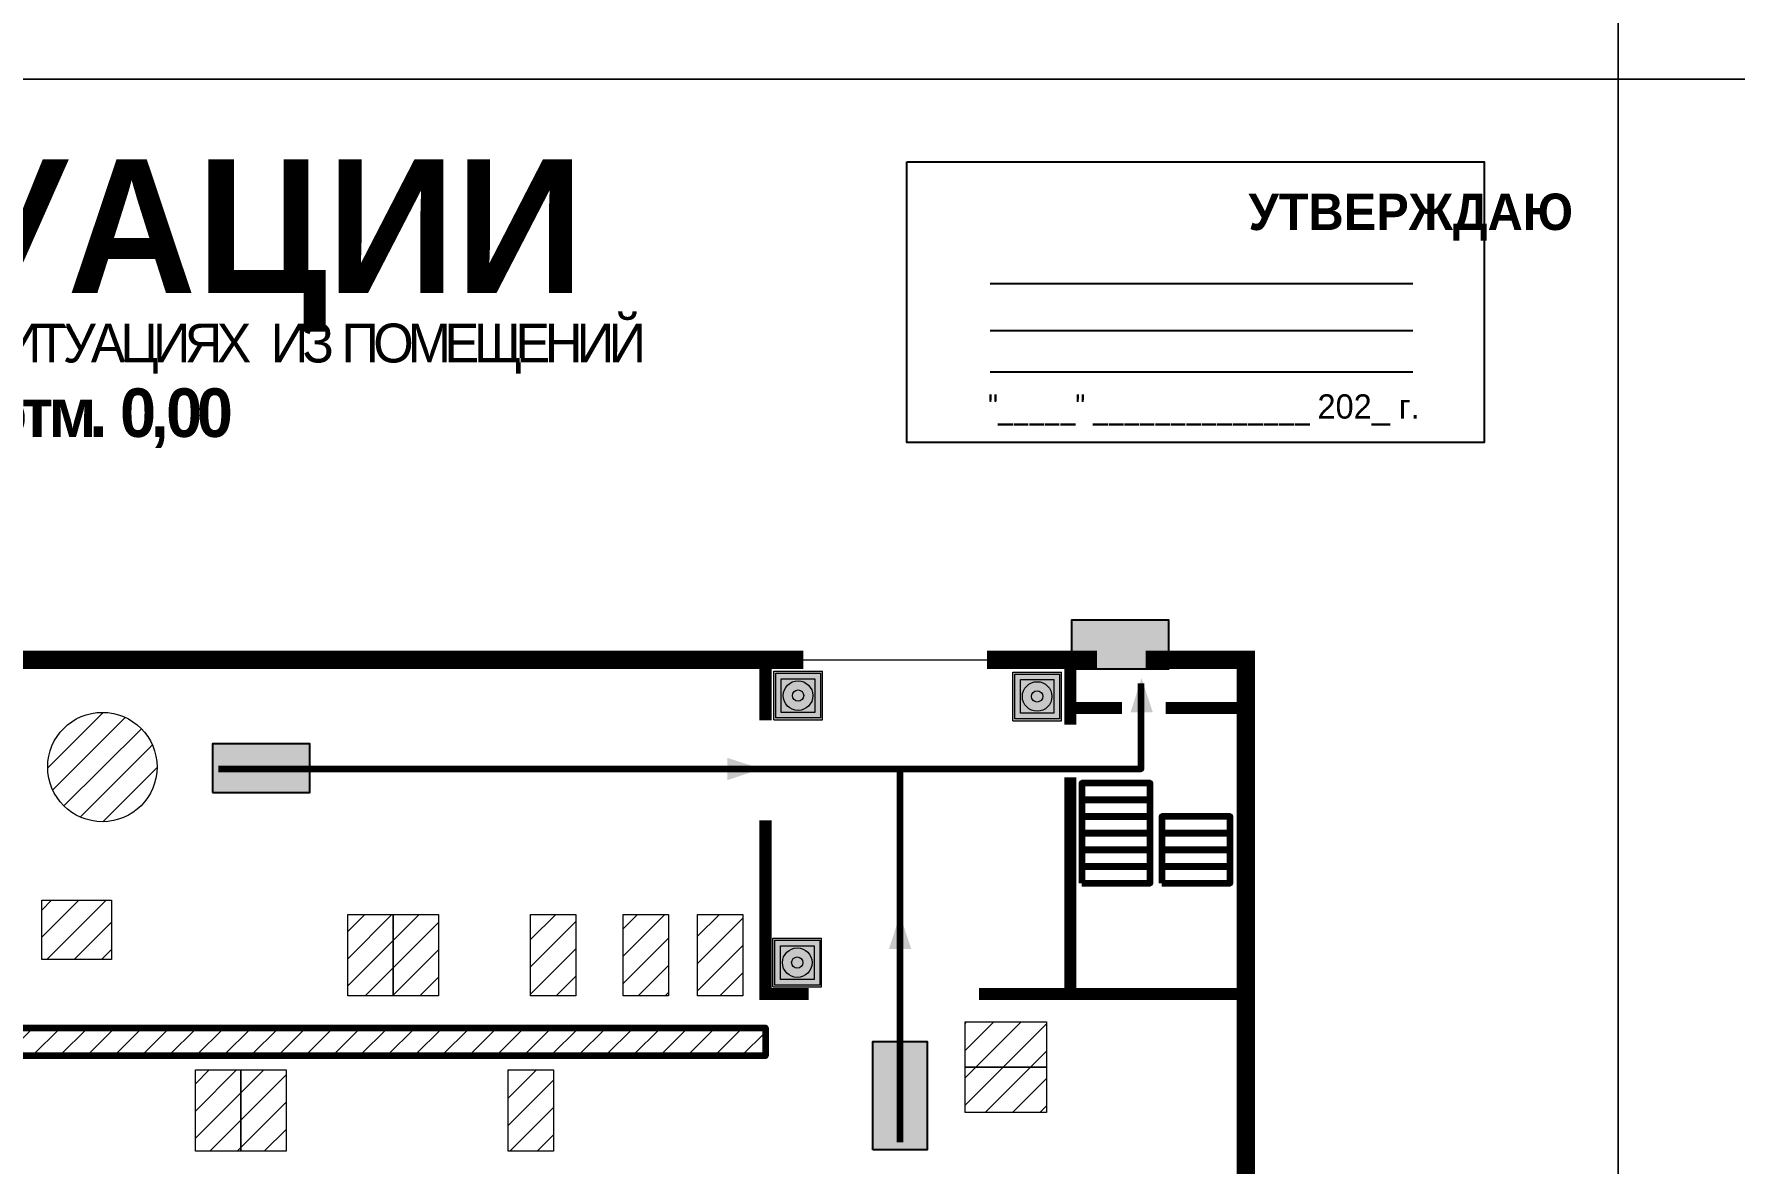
# Model space of a CAD drawing. Header units: millimetres. Extents: x 13810 to 67229, y 12374 to 21950.
# Drawn here: x 17640.9 to 17920.7, y 13971.7 to 14157.5 of the extents above; entities that cross this region are included whole.
import ezdxf

# ---------------------------------------------------------------- set-up
doc = ezdxf.new("R2010")
doc.units = ezdxf.units.MM
doc.layers.add('План_Штампы', color=7, linetype='Continuous')
doc.styles.add('обычный', font='arial.ttf')
pattern_1 = [(45, (-3413.9702, 12354.5162), (-2.24506403, 2.24506403), [])]

# ---------------------------------------------------------------- blocks, each defined once
blk = doc.blocks.new('A$C7B4425F7')
at = {"true_color": 0xffffff}
blk.add_hatch(color=7, dxfattribs=at).paths.add_polyline_path([(0, 0), (-16, 0), (-16, -8), (0, -8)])
h = blk.add_hatch(color=126)
h.paths.add_polyline_path([(-0.2, -0.2), (-15.8, -0.2), (-15.8, -7.8), (-0.2, -7.8)])
h.paths.add_polyline_path([(-11.76, -2.03), (-11.76, -3.66), (-11.17, -3.66, -0.568275), (-11.17, -6.18), (-12.58, -6.18), (-12.58, -2.03)], flags=16)
h.paths.add_polyline_path([(-13.33, -4.12, -0.495768), (-13.59, -6.18), (-15.03, -6.18), (-15.03, -2.03), (-13.59, -2.03, -0.487973)], flags=16)
h.paths.add_polyline_path([(-10.25, -2.03), (-9.48, -2.03), (-9.48, -6.18), (-10.25, -6.18)], flags=16)
h.paths.add_polyline_path([(-13.84, -3.69), (-14.24, -3.69), (-14.24, -3.03), (-13.9, -3.03, -0.692621)], flags=0)
h.paths.add_polyline_path([(-9.15, -2.03), (-8.4, -2.03), (-8.04, -3.07), (-7.68, -2.03), (-6.93, -2.03), (-7.64, -4.1), (-6.93, -6.18), (-7.68, -6.18), (-8.04, -5.14), (-8.4, -6.18), (-9.15, -6.18), (-8.44, -4.1)], flags=16)
h.paths.add_polyline_path([(-11.76, -4.46), (-11.42, -4.46, -0.692621), (-11.36, -5.12), (-11.76, -5.12)], flags=0)
h.paths.add_polyline_path([(-13.9, -5.2), (-14.24, -5.2), (-14.24, -4.55), (-13.84, -4.55, -0.708038)], flags=0)
edge = h.paths.add_edge_path(flags=16)
edge.add_ellipse((-5.51, -4.08), major_axis=(0, 2.05), ratio=0.586184, start_angle=0, end_angle=360)
edge = h.paths.add_edge_path(flags=0)
edge.add_ellipse((-5.51, -4.08), major_axis=(0, 1.14), ratio=0.454828, start_angle=0, end_angle=360)
h.paths.add_polyline_path([(-4.13, -4.96, 0.377264), (-3.48, -4.52, 0.0555), (-3.16, -2.03), (-1.66, -2.03), (-1.66, -4.96), (-0.96, -4.96), (-0.96, -7.01), (-1.75, -7.01), (-1.75, -6.18), (-3.3, -6.18), (-3.3, -7.02), (-4.13, -7.02)], flags=16)
h.paths.add_polyline_path([(-2.73, -2.91), (-2.28, -2.91), (-2.28, -4.96), (-3.05, -4.96, 0.079136)], flags=0)
at = {"color": 126}
blk.add_lwpolyline([(-16, -8), (0, -8), (0, 0), (-16, 0)], close=True, dxfattribs=at)
blk = doc.blocks.new('A$C32E8229D')
at = {"true_color": 0xffffff}
blk.add_hatch(color=7, dxfattribs=at).paths.add_polyline_path([(0, 0), (0, -8), (16, -8), (16, 0)])
h = blk.add_hatch(color=126)
h.paths.add_polyline_path([(0.2, -0.2), (15.8, -0.2), (15.8, -7.8), (0.2, -7.8)])
h.paths.add_polyline_path([(13.49, -2.05), (12.08, -2.05), (11.37, -2.63, 0.162397), (11.29, -2.84), (11.29, -3.63), (10.35, -3.63), (10.35, -4.05), (11.68, -4.05), (11.68, -3.48), (12.26, -4.28), (11.29, -5.1), (11.29, -6.78), (11.85, -6.78), (11.85, -5.44), (12.8, -4.64), (12.8, -5.94), (14.46, -5.94), (14.46, -5.39), (13.45, -5.39), (13.45, -3.97), (12.46, -2.59), (13.15, -2.59), (13.69, -3.34), (14.18, -3)], flags=16)
h.paths.add_polyline_path([(10.74, -1.82, 1), (11.8, -1.82, 1)], flags=16)
h.paths.add_polyline_path([(9.39, -3.59), (5.99, -3.59), (6.56, -3.03), (5.91, -3.03), (5.1, -3.83), (5.91, -4.64), (6.56, -4.64), (5.99, -4.09), (9.39, -4.09)], flags=16)
h.paths.add_polyline_path([(4.29, -1.08), (1.72, -1.08), (1.72, -6.6), (4.29, -6.6)], flags=16)
at = {"color": 126}
blk.add_lwpolyline([(16, -8), (0, -8), (0, 0), (16, 0)], close=True, dxfattribs=at)
blk = doc.blocks.new('A$C54414219')
at = {"true_color": 0xffffff}
h = blk.add_hatch(color=7, dxfattribs=at)
h.paths.add_polyline_path([(2.39, -9.45), (2.39, -18.3), (11.23, -18.3), (11.23, -9.45)], flags=0)
h.paths.add_polyline_path([(10.71, -13.87, -1), (2.92, -13.87, -1)], flags=0)
h.paths.add_polyline_path([(8.3, -13.87, -1), (5.33, -13.87, -1)], flags=0)
h.paths.add_polyline_path([(0.41, -7.47), (0.41, -20.27), (13.21, -20.27), (13.21, -7.47)])
h.paths.add_polyline_path([(0.92, -19.77), (12.71, -19.77), (12.71, -7.98), (0.92, -7.98)], flags=16)
h.paths.add_polyline_path([(11.23, -9.45), (11.23, -18.3), (2.39, -18.3), (2.39, -9.45)], flags=0)
at = {"lineweight": 5}
h = blk.add_hatch(color=242, dxfattribs=at)
h.paths.add_polyline_path([(12.71, -7.98), (0.92, -7.98), (0.92, -19.77), (12.71, -19.77)])
h.paths.add_polyline_path([(11.23, -18.3), (2.39, -18.3), (2.39, -9.45), (11.23, -9.45)], flags=16)
h.paths.add_polyline_path([(10.71, -13.87, -1), (2.92, -13.87, -1)], flags=0)
h.paths.add_polyline_path([(8.3, -13.87, -1), (5.33, -13.87, -1)], flags=0)
at = {"true_color": 0xffffff}
h = blk.add_hatch(color=7, dxfattribs=at)
h.paths.add_polyline_path([(2.39, -9.45), (2.39, -18.3), (11.23, -18.3), (11.23, -9.45)])
h.paths.add_polyline_path([(10.71, -13.87, -1), (2.92, -13.87, -1)], flags=16)
h.paths.add_polyline_path([(8.3, -13.87, -1), (5.33, -13.87, -1)], flags=0)
at = {"lineweight": 5}
h = blk.add_hatch(color=242, dxfattribs=at)
h.paths.add_polyline_path([(2.92, -13.87, 1), (10.71, -13.87, 1)])
h.paths.add_polyline_path([(8.3, -13.87, -1), (5.33, -13.87, -1)], flags=16)
at = {"color": 242, "lineweight": 5}
for p, q in [((0.41, -20.27), (0.41, -7.47)), ((0.41, -7.47), (13.21, -7.47)), ((0.41, -7.47), (13.21, -7.47)), ((13.21, -20.27), (13.21, -7.47)), ((0.41, -20.27), (13.21, -20.27))]:
    blk.add_line(p, q, dxfattribs=at)
for points in [[(0.92, -7.98), (12.71, -7.98), (12.71, -19.77), (0.92, -19.77)], [(2.39, -9.45), (11.23, -9.45), (11.23, -18.3), (2.39, -18.3)]]:
    blk.add_lwpolyline(points, close=True, dxfattribs=at)
for radius in [3.89, 1.49]:
    blk.add_circle((6.81, -13.87), radius, dxfattribs=at)

msp = doc.modelspace()

# ---------------------------------------------------------------- hatches: boundary and pattern name
at = {"lineweight": 0}
h = msp.add_hatch(dxfattribs=at)
h.set_pattern_fill('ANSI31', color=256)
h.set_pattern_definition(pattern_1)
h.paths.add_polyline_path([(17456.74, 13984.96, 1), (17469.54, 13984.96, 1)])
h.paths.add_polyline_path([(17491.66, 13985.2, 1), (17478.85, 13985.2, 1)])
h.paths.add_polyline_path([(17513.38, 13978.4), (17455.35, 13978.4), (17455.35, 13974.04), (17513.38, 13974.04)])
h.paths.add_polyline_path([(17553.78, 13978.4), (17549.52, 13978.4), (17516.27, 13978.4), (17516.27, 13974.04), (17553.78, 13974.04)])
h.paths.add_polyline_path([(17553.78, 13993.94), (17549.52, 13993.94), (17549.52, 13978.4), (17553.78, 13978.4)])
h.paths.add_polyline_path([(17761.26, 13993.94), (17553.78, 13993.94), (17553.78, 13989.3), (17761.26, 13989.3)])
h.paths.add_polyline_path([(17534.86, 13997.9), (17527.4, 13997.9), (17527.4, 13984.52), (17534.86, 13984.52)])
h.paths.add_polyline_path([(17542.33, 13997.9), (17534.86, 13997.9), (17534.86, 13984.52), (17542.33, 13984.52)])
h.paths.add_polyline_path([(17555.91, 14029.66, 1), (17522, 14029.66, 1)])
h.paths.add_polyline_path([(17593.74, 14035.98, 1), (17572.59, 14035.98, 1)])
h.paths.add_polyline_path([(17619.76, 14036.47, 1), (17606.95, 14036.47, 1)])
h.paths.add_polyline_path([(17661.16, 14036.86, 1), (17643.16, 14036.86, 1)])
h.paths.add_polyline_path([(17598.76, 14011.47), (17591.3, 14011.47), (17591.3, 13998.09), (17598.76, 13998.09)])
h.paths.add_polyline_path([(17611.77, 14014.92), (17604.31, 14014.92), (17604.31, 14001.53), (17611.77, 14001.53)])
h.paths.add_polyline_path([(17623.44, 14014.92), (17615.98, 14014.92), (17615.98, 14001.53), (17623.44, 14001.53)])
h.paths.add_polyline_path([(17653.67, 14014.92), (17642.19, 14014.92), (17642.19, 14005.17), (17653.67, 14005.17)])
h.paths.add_polyline_path([(17700.02, 14012.58), (17692.55, 14012.58), (17692.55, 13999.19), (17700.02, 13999.19)])
h.paths.add_polyline_path([(17707.48, 14012.58), (17700.02, 14012.58), (17700.02, 13999.19), (17707.48, 13999.19)])
h.paths.add_polyline_path([(17730.08, 14012.58), (17722.62, 14012.58), (17722.62, 13999.19), (17730.08, 13999.19)])
h.paths.add_polyline_path([(17745.33, 14012.58), (17737.86, 14012.58), (17737.86, 13999.19), (17745.33, 13999.19)])
h.paths.add_polyline_path([(17757.57, 14012.58), (17750.11, 14012.58), (17750.11, 13999.19), (17757.57, 13999.19)])
h = msp.add_hatch(dxfattribs=at)
h.set_pattern_fill('ANSI31', color=256)
h.set_pattern_definition(pattern_1)
h.paths.add_polyline_path([(17469.34, 13927.5), (17424.84, 13927.5), (17424.84, 13915.49), (17469.34, 13915.49)])
h.paths.add_polyline_path([(17469.34, 13905.97), (17424.84, 13905.97), (17424.84, 13893.96), (17469.34, 13893.96)])
h.paths.add_polyline_path([(17594.52, 13929.44), (17513.22, 13929.44), (17513.22, 13917.43), (17594.52, 13917.43)])
h.paths.add_polyline_path([(17594.52, 13904.75), (17532.82, 13904.75), (17532.82, 13892.74), (17594.52, 13892.74)])
h.paths.add_polyline_path([(17570.1, 13960.87), (17560.81, 13960.87), (17560.81, 13948.62), (17570.1, 13948.62)])
h.paths.add_polyline_path([(17674.93, 13986.99), (17667.47, 13986.99), (17667.47, 13973.61), (17674.93, 13973.61)])
h.paths.add_polyline_path([(17682.39, 13986.99), (17674.93, 13986.99), (17674.93, 13973.61), (17682.39, 13973.61)])
h.paths.add_polyline_path([(17726.42, 13986.99), (17718.96, 13986.99), (17718.96, 13973.61), (17726.42, 13973.61)])
h.paths.add_polyline_path([(17768.34, 13960.46), (17743.69, 13960.46), (17743.69, 13952.13), (17768.34, 13952.13)])
h.paths.add_polyline_path([(17800.64, 13958.78, 1), (17779.48, 13958.78, 1)])
h.paths.add_polyline_path([(17807.53, 13987.44), (17794.15, 13987.44), (17794.15, 13979.98), (17807.53, 13979.98)])
h.paths.add_polyline_path([(17807.53, 13994.9), (17794.15, 13994.9), (17794.15, 13987.44), (17807.53, 13987.44)])

# ---------------------------------------------------------------- linework, layer by layer
at = {"color": 126, "lineweight": 0, "true_color": 0x008754}
for points in [[(17301.58, 14545.12), (17901.58, 14545.12), (17901.58, 14150.12), (17301.58, 14150.12)], [(17901.58, 14545.12), (18501.58, 14545.12), (18501.58, 14150.12), (17901.58, 14150.12)], [(17301.58, 14150.12), (17901.58, 14150.12), (17901.58, 13755.12), (17301.58, 13755.12)], [(17901.58, 14150.12), (18501.58, 14150.12), (18501.58, 13755.12), (17901.58, 13755.12)]]:
    msp.add_lwpolyline(points, close=True, dxfattribs=at)
msp.add_lwpolyline([(17784.52, 14136.52), (17879.53, 14136.52), (17879.53, 14090.31), (17784.52, 14090.31)], close=True)
for points in [[(17798.27, 14116.47), (17867.8, 14116.47)], [(17798.27, 14108.71), (17867.8, 14108.71)], [(17798.27, 14101.92), (17867.8, 14101.92)]]:
    msp.add_lwpolyline(points)
at = {"lineweight": 0}
for points, const_width in [([(17767.52, 14054.5), (17496.37, 14054.5)], 3), ([(17761.28, 14054.5), (17761.28, 14044.53)], 2), ([(17815.84, 14054.5), (17797.75, 14054.5)], 3), ([(17840.34, 13937.88), (17840.34, 14054.5), (17823.87, 14054.5)], 3), ([(17811.45, 14053.67), (17811.45, 14043.85)], 2), ([(17811.45, 14046.58), (17819.94, 14046.58)], 2), ([(17827.12, 14046.58), (17839.6, 14046.58)], 2), ([(17811.45, 14035.17), (17811.45, 13999.51)], 2), ([(17761.28, 14028.07), (17761.28, 13999.51), (17768.4, 13999.51)], 2), ([(17796.4, 13999.51), (17839.12, 13999.51)], 2)]:
    msp.add_lwpolyline(points, dxfattribs=dict(at, const_width=const_width))
msp.add_lwpolyline([(17767.52, 14054.5), (17797.75, 14054.5)], dxfattribs=at)
at = {"color": 126, "lineweight": 100, "true_color": 0x008754}
for points in [[(17671.27, 14036.54), (17823.09, 14036.54), (17823.09, 14050.63)], [(17783.39, 14036.54), (17783.39, 13975.11)]]:
    msp.add_lwpolyline(points, dxfattribs=at)
at = {"lineweight": 100}
for points in [[(17813.33, 14031.48), (17824.58, 14031.48), (17824.58, 14034.23), (17813.33, 14034.23)], [(17813.33, 14028.74), (17824.58, 14028.74), (17824.58, 14031.48), (17813.33, 14031.48)], [(17813.33, 14025.99), (17824.58, 14025.99), (17824.58, 14028.74), (17813.33, 14028.74)], [(17826.5, 14025.99), (17837.76, 14025.99), (17837.76, 14028.74), (17826.5, 14028.74)], [(17813.33, 14023.24), (17824.58, 14023.24), (17824.58, 14025.99), (17813.33, 14025.99)], [(17826.5, 14023.24), (17837.76, 14023.24), (17837.76, 14025.99), (17826.5, 14025.99)], [(17813.33, 14020.49), (17824.58, 14020.49), (17824.58, 14023.24), (17813.33, 14023.24)], [(17826.5, 14020.49), (17837.76, 14020.49), (17837.76, 14023.24), (17826.5, 14023.24)], [(17813.33, 14017.75), (17824.58, 14017.75), (17824.58, 14020.49), (17813.33, 14020.49)], [(17826.5, 14017.75), (17837.76, 14017.75), (17837.76, 14020.49), (17826.5, 14020.49)], [(17553.78, 13993.94), (17761.26, 13993.94), (17761.26, 13989.3), (17553.78, 13989.3)]]:
    msp.add_lwpolyline(points, close=True, dxfattribs=at)
at = {"lineweight": 0}
for points in [[(17642.19, 14014.92), (17653.67, 14014.92), (17653.67, 14005.17), (17642.19, 14005.17)], [(17692.55, 14012.58), (17700.02, 14012.58), (17700.02, 13999.19), (17692.55, 13999.19)], [(17700.02, 14012.58), (17707.48, 14012.58), (17707.48, 13999.19), (17700.02, 13999.19)], [(17722.62, 14012.58), (17730.08, 14012.58), (17730.08, 13999.19), (17722.62, 13999.19)], [(17737.86, 14012.58), (17745.33, 14012.58), (17745.33, 13999.19), (17737.86, 13999.19)], [(17750.11, 14012.58), (17757.57, 14012.58), (17757.57, 13999.19), (17750.11, 13999.19)], [(17807.53, 13994.9), (17807.53, 13987.44), (17794.15, 13987.44), (17794.15, 13994.9)], [(17667.47, 13986.99), (17674.93, 13986.99), (17674.93, 13973.61), (17667.47, 13973.61)], [(17674.93, 13986.99), (17682.39, 13986.99), (17682.39, 13973.61), (17674.93, 13973.61)], [(17718.96, 13986.99), (17726.42, 13986.99), (17726.42, 13973.61), (17718.96, 13973.61)], [(17807.53, 13987.44), (17807.53, 13979.98), (17794.15, 13979.98), (17794.15, 13987.44)]]:
    msp.add_lwpolyline(points, close=True, dxfattribs=at)
msp.add_circle((17652.16, 14036.86), 9, dxfattribs=at)
at = {"layer": 'План_Штампы', "color": 126, "true_color": 0x008754}
for points in [[(17825.03, 14045.86), (17821.36, 14045.87), (17823.17, 14051.49)], [(17755.01, 14034.71), (17755.01, 14038.37), (17760.63, 14036.56)], [(17785.27, 14006.91), (17781.61, 14006.92), (17783.42, 14012.54)]]:
    msp.add_solid(points, dxfattribs=at)

# ---------------------------------------------------------------- block references
at = {"xscale": 0.625, "yscale": 0.625, "zscale": 0.625}
for p in [(17762.39, 14057.29), (17801.73, 14057.15), (17762.26, 14013.33)]:
    msp.add_blockref('A$C54414219', p, dxfattribs=at)
at = {"layer": 'План_Штампы'}
msp.add_blockref('A$C7B4425F7', (17827.66, 14061.03), dxfattribs=at)
at = {"layer": 'План_Штампы', "color": 126, "true_color": 0x008754, "xscale": -1}
msp.add_blockref('A$C32E8229D', (17686.28, 14040.68), dxfattribs=at)
at = {"layer": 'План_Штампы', "color": 126, "true_color": 0x008754, "xscale": 1.113761976465601, "yscale": 1.113761976465601, "zscale": 1.113761976465601, "rotation": 269.9978653237144}
msp.add_blockref('A$C32E8229D', (17787.88, 13991.65), dxfattribs=at)

# ---------------------------------------------------------------- texts
at = {"lineweight": 0, "style": 'обычный'}
for s, insert, char_height, width, attachment_point in [('{\\fProxima Nova Rg|b1|i0|c204|p2;ПЛАН ЭВАКУАЦИИ}', (17454.23, 14136.88), 22, 493.8901, 1), ('\\pi-18,l18,t18;{\\fProxima Nova Rg|b1|i0|c204|p2;УТВЕРЖДАЮ\\H1.1997x; }', (17867.47, 14127.4), 6, 126.6484, 5), ('{\\fArial Narrow|b0|i0|c204|p34;"_____" ______________ \\fProxima Nova Rg|b0|i0|c204|p2;202_ г. }', (17833.43, 14095.64), 4, 78.6503, 5)]:
    msp.add_mtext(s, dxfattribs=dict(at, insert=insert, char_height=char_height, width=width, attachment_point=attachment_point))
at = {"color": 0, "lineweight": 0, "insert": (17603.22, 14110.04), "char_height": 8, "width": 449.2158, "attachment_point": 5, "style": 'обычный'}
msp.add_mtext('{\\fArial Black|b1|i0|c204|p34;\\H2x;\\T0.85;  \\fArial Narrow|b0|i0|c204|p34;\\H0.8x;\\W0.9;\\P\\fProxima Nova Rg|b0|i0|c204|p2;\\H0.5x;\\W1;\\C256;ПРИ ПОЖАРЕ  ИЛИ ДРУГИХ ЧРЕЗВЫЧАЙНЫХ СИТУАЦИЯХ  ИЗ ПОМЕЩЕНИЙ \\fProxima Nova Rg|b1|i0|c204|p2;\\H1.25x;\\PЗДАНИЯ  УССНР ЦЭН отм. 0,00}', dxfattribs=at)

doc.saveas('drawing.dxf')
